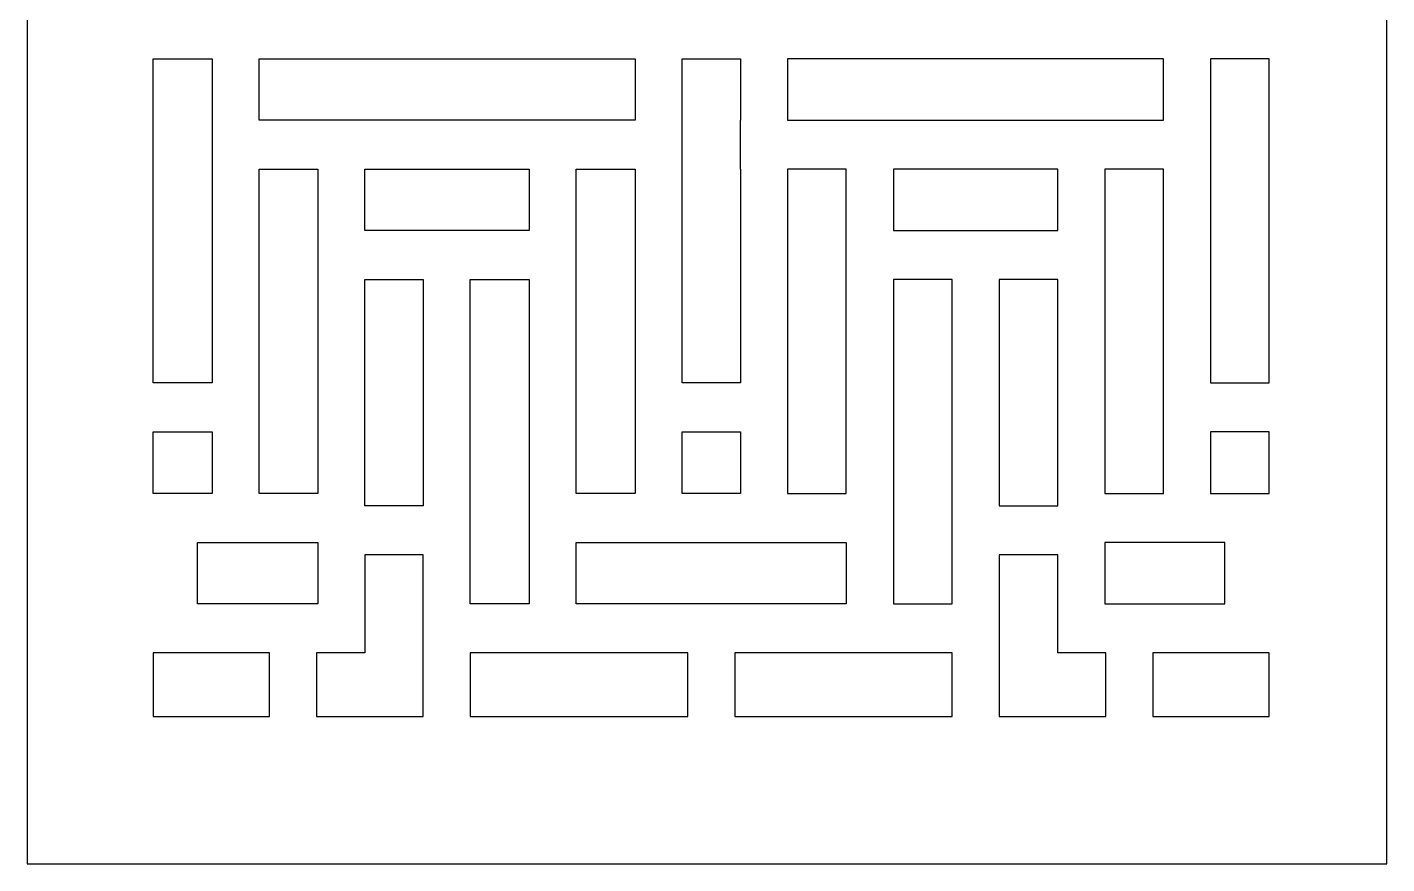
# Model space of a CAD drawing. Header units: centimetres. Extents: x -8.6 to -1.5, y -9 to 9.
# Drawn here: x -8.62 to -1.5, y -9 to -4.62 of the extents above; entities that cross this region are included whole.
import ezdxf

# ---------------------------------------------------------------- set-up
doc = ezdxf.new("R2010")
doc.units = ezdxf.units.CM
doc.header["$MEASUREMENT"] = 0
doc.layers.add('layer 1', color=7, linetype='Continuous')

msp = doc.modelspace()

# ---------------------------------------------------------------- linework, layer by layer
at = {"layer": 'layer 1', "color": 250}
for points, knots in [([(-1.49955, 9.00077), (-1.49955, 9.00077), (-1.49955, 7.89563), (-1.49955, 7.89563), (-1.49955, 7.89563), (-1.49955, 7.89563), (-1.49955, 7.63848), (-1.49955, 7.63848), (-1.49955, 7.63848), (-1.49955, 7.63848), (-1.49955, 7.31703), (-1.49955, 7.31703), (-1.49955, 7.31703), (-1.49955, 7.31703), (-1.49955, 7.05987), (-1.49955, 7.05987), (-1.49955, 7.05987), (-1.49955, 7.05987), (-1.49955, 4.58731), (-1.49955, 4.58731), (-1.49955, 4.58731), (-1.49955, 4.58731), (-1.49955, 4.33015), (-1.49955, 4.33015), (-1.49955, 4.33015), (-1.49955, 4.33015), (-1.49955, 4.00871), (-1.49955, 4.00871), (-1.49955, 4.00871), (-1.49955, 4.00871), (-1.49955, 3.75155), (-1.49955, 3.75155), (-1.49955, 3.75155), (-1.49955, 3.75155), (-1.49955, -3.94676), (-1.49955, -3.94676), (-1.49955, -3.94676), (-1.49955, -3.94676), (-1.49955, -4.20392), (-1.49955, -4.20392), (-1.49955, -4.20392), (-1.49955, -4.20392), (-1.49955, -4.52537), (-1.49955, -4.52537), (-1.49955, -4.52537), (-1.49955, -4.52537), (-1.49955, -4.78252), (-1.49955, -4.78252), (-1.49955, -4.78252), (-1.49955, -4.78252), (-1.49955, -7.05933), (-1.49955, -7.05933), (-1.49955, -7.05933), (-1.49955, -7.05933), (-1.49955, -7.31649), (-1.49955, -7.31649), (-1.49955, -7.31649), (-1.49955, -7.31649), (-1.49955, -7.63793), (-1.49955, -7.63793), (-1.49955, -7.63793), (-1.49955, -7.63793), (-1.49955, -7.89509), (-1.49955, -7.89509), (-1.49955, -7.89509), (-1.49955, -7.89509), (-1.49955, -9.00022), (-1.49955, -9.00022), (-1.49955, -9.00022), (-1.49955, -9.00022), (-5.05447, -9.00022), (-5.05447, -9.00022), (-5.05447, -9.00022), (-5.05447, -9.00022), (-5.06096, -9.00022), (-5.06096, -9.00022), (-5.06096, -9.00022), (-5.06096, -9.00022), (-8.61588, -9.00022), (-8.61588, -9.00022), (-8.61588, -9.00022), (-8.61588, -9.00022), (-8.61588, -7.89509), (-8.61588, -7.89509), (-8.61588, -7.89509), (-8.61588, -7.89509), (-8.61588, -7.63793), (-8.61588, -7.63793), (-8.61588, -7.63793), (-8.61588, -7.63793), (-8.61588, -7.31649), (-8.61588, -7.31649), (-8.61588, -7.31649), (-8.61588, -7.31649), (-8.61588, -7.05933), (-8.61588, -7.05933), (-8.61588, -7.05933), (-8.61588, -7.05933), (-8.61588, -4.78252), (-8.61588, -4.78252), (-8.61588, -4.78252), (-8.61588, -4.78252), (-8.61588, -4.52537), (-8.61588, -4.52537), (-8.61588, -4.52537), (-8.61588, -4.52537), (-8.61588, -4.20392), (-8.61588, -4.20392), (-8.61588, -4.20392), (-8.61588, -4.20392), (-8.61588, -3.94676), (-8.61588, -3.94676), (-8.61588, -3.94676), (-8.61588, -3.94676), (-8.61588, 3.75155), (-8.61588, 3.75155), (-8.61588, 3.75155), (-8.61588, 3.75155), (-8.61588, 4.00871), (-8.61588, 4.00871), (-8.61588, 4.00871), (-8.61588, 4.00871), (-8.61588, 4.33015), (-8.61588, 4.33015), (-8.61588, 4.33015), (-8.61588, 4.33015), (-8.61588, 4.58731), (-8.61588, 4.58731), (-8.61588, 4.58731), (-8.61588, 4.58731), (-8.61588, 7.05987), (-8.61588, 7.05987), (-8.61588, 7.05987), (-8.61588, 7.05987), (-8.61588, 7.31703), (-8.61588, 7.31703), (-8.61588, 7.31703), (-8.61588, 7.31703), (-8.61588, 7.63848), (-8.61588, 7.63848), (-8.61588, 7.63848), (-8.61588, 7.63848), (-8.61588, 7.89563), (-8.61588, 7.89563), (-8.61588, 7.89563), (-8.61588, 7.89563), (-8.61588, 9.00077), (-8.61588, 9.00077), (-8.61588, 9.00077), (-8.61588, 9.00077), (-5.06096, 9.00077), (-5.06096, 9.00077), (-5.06096, 9.00077), (-5.06096, 9.00077), (-5.05447, 9.00077), (-5.05447, 9.00077), (-5.05447, 9.00077), (-5.05447, 9.00077), (-1.49955, 9.00077), (-1.49955, 9.00077)], [0, 0, 0, 0, 0.0243902, 0.0243902, 0.0243902, 0.0243902, 0.0487805, 0.0487805, 0.0487805, 0.0487805, 0.0731707, 0.0731707, 0.0731707, 0.0731707, 0.097561, 0.097561, 0.097561, 0.097561, 0.1219512, 0.1219512, 0.1219512, 0.1219512, 0.1463415, 0.1463415, 0.1463415, 0.1463415, 0.1707317, 0.1707317, 0.1707317, 0.1707317, 0.195122, 0.195122, 0.195122, 0.195122, 0.2195122, 0.2195122, 0.2195122, 0.2195122, 0.2439024, 0.2439024, 0.2439024, 0.2439024, 0.2682927, 0.2682927, 0.2682927, 0.2682927, 0.2926829, 0.2926829, 0.2926829, 0.2926829, 0.3170732, 0.3170732, 0.3170732, 0.3170732, 0.3414634, 0.3414634, 0.3414634, 0.3414634, 0.3658537, 0.3658537, 0.3658537, 0.3658537, 0.3902439, 0.3902439, 0.3902439, 0.3902439, 0.4146341, 0.4146341, 0.4146341, 0.4146341, 0.4390244, 0.4390244, 0.4390244, 0.4390244, 0.4634146, 0.4634146, 0.4634146, 0.4634146, 0.4878049, 0.4878049, 0.4878049, 0.4878049, 0.5121951, 0.5121951, 0.5121951, 0.5121951, 0.5365854, 0.5365854, 0.5365854, 0.5365854, 0.5609756, 0.5609756, 0.5609756, 0.5609756, 0.5853659, 0.5853659, 0.5853659, 0.5853659, 0.6097561, 0.6097561, 0.6097561, 0.6097561, 0.6341463, 0.6341463, 0.6341463, 0.6341463, 0.6585366, 0.6585366, 0.6585366, 0.6585366, 0.6829268, 0.6829268, 0.6829268, 0.6829268, 0.7073171, 0.7073171, 0.7073171, 0.7073171, 0.7317073, 0.7317073, 0.7317073, 0.7317073, 0.7560976, 0.7560976, 0.7560976, 0.7560976, 0.7804878, 0.7804878, 0.7804878, 0.7804878, 0.804878, 0.804878, 0.804878, 0.804878, 0.8292683, 0.8292683, 0.8292683, 0.8292683, 0.8536585, 0.8536585, 0.8536585, 0.8536585, 0.8780488, 0.8780488, 0.8780488, 0.8780488, 0.902439, 0.902439, 0.902439, 0.902439, 0.9268293, 0.9268293, 0.9268293, 0.9268293, 0.9512195, 0.9512195, 0.9512195, 0.9512195, 1, 1, 1, 1]), ([(-7.95611, -4.78252), (-7.95611, -4.78252), (-7.95611, -6.48072), (-7.95611, -6.48072), (-7.95611, -6.48072), (-7.95611, -6.48072), (-7.64848, -6.48072), (-7.64848, -6.48072), (-7.64848, -6.48072), (-7.64848, -6.48072), (-7.64848, -4.78252), (-7.64848, -4.78252), (-7.64848, -4.78252), (-7.64848, -4.78252), (-7.95611, -4.78252), (-7.95611, -4.78252)], [0, 0, 0, 0, 0.2, 0.2, 0.2, 0.2, 0.4, 0.4, 0.4, 0.4, 0.6, 0.6, 0.6, 0.6, 1, 1, 1, 1]), ([(-7.40226, -4.78252), (-7.40226, -4.78252), (-7.40226, -5.10397), (-7.40226, -5.10397), (-7.40226, -5.10397), (-7.40226, -5.10397), (-5.43436, -5.10397), (-5.43436, -5.10397), (-5.43436, -5.10397), (-5.43436, -5.10397), (-5.43436, -4.78252), (-5.43436, -4.78252), (-5.43436, -4.78252), (-5.43436, -4.78252), (-6.29648, -4.78252), (-6.29648, -4.78252), (-6.29648, -4.78252), (-6.29648, -4.78252), (-6.54271, -4.78252), (-6.54271, -4.78252), (-6.54271, -4.78252), (-6.54271, -4.78252), (-7.40226, -4.78252), (-7.40226, -4.78252)], [0, 0, 0, 0, 0.1428571, 0.1428571, 0.1428571, 0.1428571, 0.2857143, 0.2857143, 0.2857143, 0.2857143, 0.4285714, 0.4285714, 0.4285714, 0.4285714, 0.5714286, 0.5714286, 0.5714286, 0.5714286, 0.7142857, 0.7142857, 0.7142857, 0.7142857, 1, 1, 1, 1]), ([(-4.88276, -6.48072), (-4.88276, -6.48072), (-4.88276, -5.36113), (-4.88276, -5.36113), (-4.88276, -5.36113), (-4.88276, -5.36113), (-4.88341, -5.36113), (-4.88341, -5.36113), (-4.88341, -5.36113), (-4.88341, -5.36113), (-4.88341, -5.10397), (-4.88341, -5.10397), (-4.88341, -5.10397), (-4.88341, -5.10397), (-4.88276, -5.10397), (-4.88276, -5.10397), (-4.88276, -5.10397), (-4.88276, -5.10397), (-4.88276, -4.78252), (-4.88276, -4.78252), (-4.88276, -4.78252), (-4.88276, -4.78252), (-5.18814, -4.78252), (-5.18814, -4.78252), (-5.18814, -4.78252), (-5.18814, -4.78252), (-5.18814, -5.10397), (-5.18814, -5.10397), (-5.18814, -5.10397), (-5.18814, -5.10397), (-5.18749, -5.10397), (-5.18749, -5.10397), (-5.18749, -5.10397), (-5.18749, -5.10397), (-5.18749, -5.36113), (-5.18749, -5.36113), (-5.18749, -5.36113), (-5.18749, -5.36113), (-5.18814, -5.36113), (-5.18814, -5.36113), (-5.18814, -5.36113), (-5.18814, -5.36113), (-5.18814, -6.48072), (-5.18814, -6.48072), (-5.18814, -6.48072), (-5.18814, -6.48072), (-4.88276, -6.48072), (-4.88276, -6.48072)], [0, 0, 0, 0, 0.0769231, 0.0769231, 0.0769231, 0.0769231, 0.1538462, 0.1538462, 0.1538462, 0.1538462, 0.2307692, 0.2307692, 0.2307692, 0.2307692, 0.3076923, 0.3076923, 0.3076923, 0.3076923, 0.3846154, 0.3846154, 0.3846154, 0.3846154, 0.4615385, 0.4615385, 0.4615385, 0.4615385, 0.5384615, 0.5384615, 0.5384615, 0.5384615, 0.6153846, 0.6153846, 0.6153846, 0.6153846, 0.6923077, 0.6923077, 0.6923077, 0.6923077, 0.7692308, 0.7692308, 0.7692308, 0.7692308, 0.8461538, 0.8461538, 0.8461538, 0.8461538, 1, 1, 1, 1]), ([(-2.66864, -4.78252), (-2.66864, -4.78252), (-2.66864, -5.10397), (-2.66864, -5.10397), (-2.66864, -5.10397), (-2.66864, -5.10397), (-4.63653, -5.10397), (-4.63653, -5.10397), (-4.63653, -5.10397), (-4.63653, -5.10397), (-4.63653, -4.78252), (-4.63653, -4.78252), (-4.63653, -4.78252), (-4.63653, -4.78252), (-3.77442, -4.78252), (-3.77442, -4.78252), (-3.77442, -4.78252), (-3.77442, -4.78252), (-3.52819, -4.78252), (-3.52819, -4.78252), (-3.52819, -4.78252), (-3.52819, -4.78252), (-2.66864, -4.78252), (-2.66864, -4.78252)], [0, 0, 0, 0, 0.1428571, 0.1428571, 0.1428571, 0.1428571, 0.2857143, 0.2857143, 0.2857143, 0.2857143, 0.4285714, 0.4285714, 0.4285714, 0.4285714, 0.5714286, 0.5714286, 0.5714286, 0.5714286, 0.7142857, 0.7142857, 0.7142857, 0.7142857, 1, 1, 1, 1]), ([(-2.11479, -4.78252), (-2.11479, -4.78252), (-2.11479, -6.48072), (-2.11479, -6.48072), (-2.11479, -6.48072), (-2.11479, -6.48072), (-2.42242, -6.48072), (-2.42242, -6.48072), (-2.42242, -6.48072), (-2.42242, -6.48072), (-2.42242, -4.78252), (-2.42242, -4.78252), (-2.42242, -4.78252), (-2.42242, -4.78252), (-2.11479, -4.78252), (-2.11479, -4.78252)], [0, 0, 0, 0, 0.2, 0.2, 0.2, 0.2, 0.4, 0.4, 0.4, 0.4, 0.6, 0.6, 0.6, 0.6, 1, 1, 1, 1]), ([(-7.40226, -5.36113), (-7.40226, -5.36113), (-7.40226, -7.05933), (-7.40226, -7.05933), (-7.40226, -7.05933), (-7.40226, -7.05933), (-7.09495, -7.05933), (-7.09495, -7.05933), (-7.09495, -7.05933), (-7.09495, -7.05933), (-7.09495, -5.36113), (-7.09495, -5.36113), (-7.09495, -5.36113), (-7.09495, -5.36113), (-7.40226, -5.36113), (-7.40226, -5.36113)], [0, 0, 0, 0, 0.2, 0.2, 0.2, 0.2, 0.4, 0.4, 0.4, 0.4, 0.6, 0.6, 0.6, 0.6, 1, 1, 1, 1]), ([(-6.84905, -5.36113), (-6.84905, -5.36113), (-6.84905, -5.68257), (-6.84905, -5.68257), (-6.84905, -5.68257), (-6.84905, -5.68257), (-5.98854, -5.68257), (-5.98854, -5.68257), (-5.98854, -5.68257), (-5.98854, -5.68257), (-5.98854, -5.36113), (-5.98854, -5.36113), (-5.98854, -5.36113), (-5.98854, -5.36113), (-6.84905, -5.36113), (-6.84905, -5.36113)], [0, 0, 0, 0, 0.2, 0.2, 0.2, 0.2, 0.4, 0.4, 0.4, 0.4, 0.6, 0.6, 0.6, 0.6, 1, 1, 1, 1]), ([(-5.74231, -5.36113), (-5.74231, -5.36113), (-5.74231, -7.05933), (-5.74231, -7.05933), (-5.74231, -7.05933), (-5.74231, -7.05933), (-5.43436, -7.05933), (-5.43436, -7.05933), (-5.43436, -7.05933), (-5.43436, -7.05933), (-5.43436, -5.36113), (-5.43436, -5.36113), (-5.43436, -5.36113), (-5.43436, -5.36113), (-5.74231, -5.36113), (-5.74231, -5.36113)], [0, 0, 0, 0, 0.2, 0.2, 0.2, 0.2, 0.4, 0.4, 0.4, 0.4, 0.6, 0.6, 0.6, 0.6, 1, 1, 1, 1]), ([(-4.32859, -5.36113), (-4.32859, -5.36113), (-4.32859, -7.05933), (-4.32859, -7.05933), (-4.32859, -7.05933), (-4.32859, -7.05933), (-4.63653, -7.05933), (-4.63653, -7.05933), (-4.63653, -7.05933), (-4.63653, -7.05933), (-4.63653, -5.36113), (-4.63653, -5.36113), (-4.63653, -5.36113), (-4.63653, -5.36113), (-4.32859, -5.36113), (-4.32859, -5.36113)], [0, 0, 0, 0, 0.2, 0.2, 0.2, 0.2, 0.4, 0.4, 0.4, 0.4, 0.6, 0.6, 0.6, 0.6, 1, 1, 1, 1]), ([(-3.22185, -5.36113), (-3.22185, -5.36113), (-3.22185, -5.68257), (-3.22185, -5.68257), (-3.22185, -5.68257), (-3.22185, -5.68257), (-4.08236, -5.68257), (-4.08236, -5.68257), (-4.08236, -5.68257), (-4.08236, -5.68257), (-4.08236, -5.36113), (-4.08236, -5.36113), (-4.08236, -5.36113), (-4.08236, -5.36113), (-3.22185, -5.36113), (-3.22185, -5.36113)], [0, 0, 0, 0, 0.2, 0.2, 0.2, 0.2, 0.4, 0.4, 0.4, 0.4, 0.6, 0.6, 0.6, 0.6, 1, 1, 1, 1]), ([(-2.66864, -5.36113), (-2.66864, -5.36113), (-2.66864, -7.05933), (-2.66864, -7.05933), (-2.66864, -7.05933), (-2.66864, -7.05933), (-2.97594, -7.05933), (-2.97594, -7.05933), (-2.97594, -7.05933), (-2.97594, -7.05933), (-2.97594, -5.36113), (-2.97594, -5.36113), (-2.97594, -5.36113), (-2.97594, -5.36113), (-2.66864, -5.36113), (-2.66864, -5.36113)], [0, 0, 0, 0, 0.2, 0.2, 0.2, 0.2, 0.4, 0.4, 0.4, 0.4, 0.6, 0.6, 0.6, 0.6, 1, 1, 1, 1]), ([(-6.54271, -5.93973), (-6.54271, -5.93973), (-6.84905, -5.93973), (-6.84905, -5.93973), (-6.84905, -5.93973), (-6.84905, -5.93973), (-6.84905, -7.1249), (-6.84905, -7.1249), (-6.84905, -7.1249), (-6.84905, -7.1249), (-6.54271, -7.1249), (-6.54271, -7.1249), (-6.54271, -7.1249), (-6.54271, -7.1249), (-6.54271, -5.93973), (-6.54271, -5.93973)], [0, 0, 0, 0, 0.2, 0.2, 0.2, 0.2, 0.4, 0.4, 0.4, 0.4, 0.6, 0.6, 0.6, 0.6, 1, 1, 1, 1]), ([(-6.29648, -7.63793), (-6.29648, -7.63793), (-5.98854, -7.63793), (-5.98854, -7.63793), (-5.98854, -7.63793), (-5.98854, -7.63793), (-5.98854, -7.51964), (-5.98854, -7.51964), (-5.98854, -7.51964), (-5.98854, -7.51964), (-5.98854, -7.31649), (-5.98854, -7.31649), (-5.98854, -7.31649), (-5.98854, -7.31649), (-5.98854, -7.05933), (-5.98854, -7.05933), (-5.98854, -7.05933), (-5.98854, -7.05933), (-5.98854, -5.93973), (-5.98854, -5.93973), (-5.98854, -5.93973), (-5.98854, -5.93973), (-6.29648, -5.93973), (-6.29648, -5.93973), (-6.29648, -5.93973), (-6.29648, -5.93973), (-6.29648, -7.63793), (-6.29648, -7.63793)], [0, 0, 0, 0, 0.125, 0.125, 0.125, 0.125, 0.25, 0.25, 0.25, 0.25, 0.375, 0.375, 0.375, 0.375, 0.5, 0.5, 0.5, 0.5, 0.625, 0.625, 0.625, 0.625, 0.75, 0.75, 0.75, 0.75, 1, 1, 1, 1]), ([(-3.77442, -7.63793), (-3.77442, -7.63793), (-4.08236, -7.63793), (-4.08236, -7.63793), (-4.08236, -7.63793), (-4.08236, -7.63793), (-4.08236, -7.51964), (-4.08236, -7.51964), (-4.08236, -7.51964), (-4.08236, -7.51964), (-4.08236, -7.31649), (-4.08236, -7.31649), (-4.08236, -7.31649), (-4.08236, -7.31649), (-4.08236, -7.05933), (-4.08236, -7.05933), (-4.08236, -7.05933), (-4.08236, -7.05933), (-4.08236, -5.93973), (-4.08236, -5.93973), (-4.08236, -5.93973), (-4.08236, -5.93973), (-3.77442, -5.93973), (-3.77442, -5.93973), (-3.77442, -5.93973), (-3.77442, -5.93973), (-3.77442, -7.63793), (-3.77442, -7.63793)], [0, 0, 0, 0, 0.125, 0.125, 0.125, 0.125, 0.25, 0.25, 0.25, 0.25, 0.375, 0.375, 0.375, 0.375, 0.5, 0.5, 0.5, 0.5, 0.625, 0.625, 0.625, 0.625, 0.75, 0.75, 0.75, 0.75, 1, 1, 1, 1]), ([(-3.52819, -5.93973), (-3.52819, -5.93973), (-3.22185, -5.93973), (-3.22185, -5.93973), (-3.22185, -5.93973), (-3.22185, -5.93973), (-3.22185, -7.1249), (-3.22185, -7.1249), (-3.22185, -7.1249), (-3.22185, -7.1249), (-3.52819, -7.1249), (-3.52819, -7.1249), (-3.52819, -7.1249), (-3.52819, -7.1249), (-3.52819, -5.93973), (-3.52819, -5.93973)], [0, 0, 0, 0, 0.2, 0.2, 0.2, 0.2, 0.4, 0.4, 0.4, 0.4, 0.6, 0.6, 0.6, 0.6, 1, 1, 1, 1]), ([(-7.64848, -7.05933), (-7.64848, -7.05933), (-7.64848, -6.73788), (-7.64848, -6.73788), (-7.64848, -6.73788), (-7.64848, -6.73788), (-7.95611, -6.73788), (-7.95611, -6.73788), (-7.95611, -6.73788), (-7.95611, -6.73788), (-7.95611, -7.05933), (-7.95611, -7.05933), (-7.95611, -7.05933), (-7.95611, -7.05933), (-7.64848, -7.05933), (-7.64848, -7.05933)], [0, 0, 0, 0, 0.2, 0.2, 0.2, 0.2, 0.4, 0.4, 0.4, 0.4, 0.6, 0.6, 0.6, 0.6, 1, 1, 1, 1]), ([(-4.88276, -7.05933), (-4.88276, -7.05933), (-4.88276, -6.73788), (-4.88276, -6.73788), (-4.88276, -6.73788), (-4.88276, -6.73788), (-5.18814, -6.73788), (-5.18814, -6.73788), (-5.18814, -6.73788), (-5.18814, -6.73788), (-5.18814, -7.05933), (-5.18814, -7.05933), (-5.18814, -7.05933), (-5.18814, -7.05933), (-4.88276, -7.05933), (-4.88276, -7.05933)], [0, 0, 0, 0, 0.2, 0.2, 0.2, 0.2, 0.4, 0.4, 0.4, 0.4, 0.6, 0.6, 0.6, 0.6, 1, 1, 1, 1]), ([(-2.42242, -7.05933), (-2.42242, -7.05933), (-2.42242, -6.73788), (-2.42242, -6.73788), (-2.42242, -6.73788), (-2.42242, -6.73788), (-2.11479, -6.73788), (-2.11479, -6.73788), (-2.11479, -6.73788), (-2.11479, -6.73788), (-2.11479, -7.05933), (-2.11479, -7.05933), (-2.11479, -7.05933), (-2.11479, -7.05933), (-2.42242, -7.05933), (-2.42242, -7.05933)], [0, 0, 0, 0, 0.2, 0.2, 0.2, 0.2, 0.4, 0.4, 0.4, 0.4, 0.6, 0.6, 0.6, 0.6, 1, 1, 1, 1]), ([(-7.40226, -7.31649), (-7.40226, -7.31649), (-7.64848, -7.31649), (-7.64848, -7.31649), (-7.64848, -7.31649), (-7.64848, -7.31649), (-7.7237, -7.31649), (-7.7237, -7.31649), (-7.7237, -7.31649), (-7.7237, -7.31649), (-7.7237, -7.63793), (-7.7237, -7.63793), (-7.7237, -7.63793), (-7.7237, -7.63793), (-7.09495, -7.63793), (-7.09495, -7.63793), (-7.09495, -7.63793), (-7.09495, -7.63793), (-7.09495, -7.31649), (-7.09495, -7.31649), (-7.09495, -7.31649), (-7.09495, -7.31649), (-7.40226, -7.31649), (-7.40226, -7.31649)], [0, 0, 0, 0, 0.1428571, 0.1428571, 0.1428571, 0.1428571, 0.2857143, 0.2857143, 0.2857143, 0.2857143, 0.4285714, 0.4285714, 0.4285714, 0.4285714, 0.5714286, 0.5714286, 0.5714286, 0.5714286, 0.7142857, 0.7142857, 0.7142857, 0.7142857, 1, 1, 1, 1]), ([(-4.32859, -7.63793), (-4.32859, -7.63793), (-4.32859, -7.31649), (-4.32859, -7.31649), (-4.32859, -7.31649), (-4.32859, -7.31649), (-5.74231, -7.31649), (-5.74231, -7.31649), (-5.74231, -7.31649), (-5.74231, -7.31649), (-5.74231, -7.63793), (-5.74231, -7.63793), (-5.74231, -7.63793), (-5.74231, -7.63793), (-4.32859, -7.63793), (-4.32859, -7.63793)], [0, 0, 0, 0, 0.2, 0.2, 0.2, 0.2, 0.4, 0.4, 0.4, 0.4, 0.6, 0.6, 0.6, 0.6, 1, 1, 1, 1]), ([(-2.66864, -7.31649), (-2.66864, -7.31649), (-2.42242, -7.31649), (-2.42242, -7.31649), (-2.42242, -7.31649), (-2.42242, -7.31649), (-2.3472, -7.31649), (-2.3472, -7.31649), (-2.3472, -7.31649), (-2.3472, -7.31649), (-2.3472, -7.63793), (-2.3472, -7.63793), (-2.3472, -7.63793), (-2.3472, -7.63793), (-2.97594, -7.63793), (-2.97594, -7.63793), (-2.97594, -7.63793), (-2.97594, -7.63793), (-2.97594, -7.31649), (-2.97594, -7.31649), (-2.97594, -7.31649), (-2.97594, -7.31649), (-2.66864, -7.31649), (-2.66864, -7.31649)], [0, 0, 0, 0, 0.1428571, 0.1428571, 0.1428571, 0.1428571, 0.2857143, 0.2857143, 0.2857143, 0.2857143, 0.4285714, 0.4285714, 0.4285714, 0.4285714, 0.5714286, 0.5714286, 0.5714286, 0.5714286, 0.7142857, 0.7142857, 0.7142857, 0.7142857, 1, 1, 1, 1]), ([(-6.54271, -8.1635), (-6.54271, -8.1635), (-6.54271, -8.22907), (-6.54271, -8.22907), (-6.54271, -8.22907), (-6.54271, -8.22907), (-7.10106, -8.22907), (-7.10106, -8.22907), (-7.10106, -8.22907), (-7.10106, -8.22907), (-7.10106, -7.89509), (-7.10106, -7.89509), (-7.10106, -7.89509), (-7.10106, -7.89509), (-7.09495, -7.89509), (-7.09495, -7.89509), (-7.09495, -7.89509), (-7.09495, -7.89509), (-6.84905, -7.89509), (-6.84905, -7.89509), (-6.84905, -7.89509), (-6.84905, -7.89509), (-6.84905, -7.63793), (-6.84905, -7.63793), (-6.84905, -7.63793), (-6.84905, -7.63793), (-6.84905, -7.38206), (-6.84905, -7.38206), (-6.84905, -7.38206), (-6.84905, -7.38206), (-6.54271, -7.38206), (-6.54271, -7.38206), (-6.54271, -7.38206), (-6.54271, -7.38206), (-6.54271, -7.63793), (-6.54271, -7.63793), (-6.54271, -7.63793), (-6.54271, -7.63793), (-6.54271, -7.89509), (-6.54271, -7.89509), (-6.54271, -7.89509), (-6.54271, -7.89509), (-6.54271, -8.0661), (-6.54271, -8.0661), (-6.54271, -8.0661), (-6.54271, -8.0661), (-6.54271, -8.1635), (-6.54271, -8.1635)], [0, 0, 0, 0, 0.0769231, 0.0769231, 0.0769231, 0.0769231, 0.1538462, 0.1538462, 0.1538462, 0.1538462, 0.2307692, 0.2307692, 0.2307692, 0.2307692, 0.3076923, 0.3076923, 0.3076923, 0.3076923, 0.3846154, 0.3846154, 0.3846154, 0.3846154, 0.4615385, 0.4615385, 0.4615385, 0.4615385, 0.5384615, 0.5384615, 0.5384615, 0.5384615, 0.6153846, 0.6153846, 0.6153846, 0.6153846, 0.6923077, 0.6923077, 0.6923077, 0.6923077, 0.7692308, 0.7692308, 0.7692308, 0.7692308, 0.8461538, 0.8461538, 0.8461538, 0.8461538, 1, 1, 1, 1]), ([(-3.52819, -8.22907), (-3.52819, -8.22907), (-3.52819, -7.89509), (-3.52819, -7.89509), (-3.52819, -7.89509), (-3.52819, -7.89509), (-3.52819, -7.63793), (-3.52819, -7.63793), (-3.52819, -7.63793), (-3.52819, -7.63793), (-3.52819, -7.38206), (-3.52819, -7.38206), (-3.52819, -7.38206), (-3.52819, -7.38206), (-3.22185, -7.38206), (-3.22185, -7.38206), (-3.22185, -7.38206), (-3.22185, -7.38206), (-3.22185, -7.63793), (-3.22185, -7.63793), (-3.22185, -7.63793), (-3.22185, -7.63793), (-3.22185, -7.89509), (-3.22185, -7.89509), (-3.22185, -7.89509), (-3.22185, -7.89509), (-2.97594, -7.89509), (-2.97594, -7.89509), (-2.97594, -7.89509), (-2.97594, -7.89509), (-2.96984, -7.89509), (-2.96984, -7.89509), (-2.96984, -7.89509), (-2.96984, -7.89509), (-2.97016, -8.22907), (-2.97016, -8.22907), (-2.97016, -8.22907), (-2.97016, -8.22907), (-3.52819, -8.22907), (-3.52819, -8.22907)], [0, 0, 0, 0, 0.0909091, 0.0909091, 0.0909091, 0.0909091, 0.1818182, 0.1818182, 0.1818182, 0.1818182, 0.2727273, 0.2727273, 0.2727273, 0.2727273, 0.3636364, 0.3636364, 0.3636364, 0.3636364, 0.4545455, 0.4545455, 0.4545455, 0.4545455, 0.5454545, 0.5454545, 0.5454545, 0.5454545, 0.6363636, 0.6363636, 0.6363636, 0.6363636, 0.7272727, 0.7272727, 0.7272727, 0.7272727, 0.8181818, 0.8181818, 0.8181818, 0.8181818, 1, 1, 1, 1]), ([(-7.34729, -8.22907), (-7.34729, -8.22907), (-7.95611, -8.22907), (-7.95611, -8.22907), (-7.95611, -8.22907), (-7.95611, -8.22907), (-7.95611, -7.89509), (-7.95611, -7.89509), (-7.95611, -7.89509), (-7.95611, -7.89509), (-7.34729, -7.89509), (-7.34729, -7.89509), (-7.34729, -7.89509), (-7.34729, -7.89509), (-7.34729, -8.22907), (-7.34729, -8.22907)], [0, 0, 0, 0, 0.2, 0.2, 0.2, 0.2, 0.4, 0.4, 0.4, 0.4, 0.6, 0.6, 0.6, 0.6, 1, 1, 1, 1]), ([(-6.29648, -8.22907), (-6.29648, -8.22907), (-6.29648, -8.1635), (-6.29648, -8.1635), (-6.29648, -8.1635), (-6.29648, -8.1635), (-6.29648, -8.0661), (-6.29648, -8.0661), (-6.29648, -8.0661), (-6.29648, -8.0661), (-6.29648, -7.89509), (-6.29648, -7.89509), (-6.29648, -7.89509), (-6.29648, -7.89509), (-5.7272, -7.89509), (-5.7272, -7.89509), (-5.7272, -7.89509), (-5.7272, -7.89509), (-5.1576, -7.89509), (-5.1576, -7.89509), (-5.1576, -7.89509), (-5.1576, -7.89509), (-5.1576, -8.22907), (-5.1576, -8.22907), (-5.1576, -8.22907), (-5.1576, -8.22907), (-6.29648, -8.22907), (-6.29648, -8.22907)], [0, 0, 0, 0, 0.125, 0.125, 0.125, 0.125, 0.25, 0.25, 0.25, 0.25, 0.375, 0.375, 0.375, 0.375, 0.5, 0.5, 0.5, 0.5, 0.625, 0.625, 0.625, 0.625, 0.75, 0.75, 0.75, 0.75, 1, 1, 1, 1]), ([(-3.77442, -8.22907), (-3.77442, -8.22907), (-4.91137, -8.22907), (-4.91137, -8.22907), (-4.91137, -8.22907), (-4.91137, -8.22907), (-4.91137, -7.89509), (-4.91137, -7.89509), (-4.91137, -7.89509), (-4.91137, -7.89509), (-3.77442, -7.89509), (-3.77442, -7.89509), (-3.77442, -7.89509), (-3.77442, -7.89509), (-3.77442, -8.22907), (-3.77442, -8.22907)], [0, 0, 0, 0, 0.2, 0.2, 0.2, 0.2, 0.4, 0.4, 0.4, 0.4, 0.6, 0.6, 0.6, 0.6, 1, 1, 1, 1]), ([(-2.72425, -8.22907), (-2.72425, -8.22907), (-2.72425, -8.13103), (-2.72425, -8.13103), (-2.72425, -8.13103), (-2.72425, -8.13103), (-2.72361, -8.13103), (-2.72361, -8.13103), (-2.72361, -8.13103), (-2.72361, -8.13103), (-2.72361, -7.89509), (-2.72361, -7.89509), (-2.72361, -7.89509), (-2.72361, -7.89509), (-2.11479, -7.89509), (-2.11479, -7.89509), (-2.11479, -7.89509), (-2.11479, -7.89509), (-2.11479, -8.22907), (-2.11479, -8.22907), (-2.11479, -8.22907), (-2.11479, -8.22907), (-2.72425, -8.22907), (-2.72425, -8.22907)], [0, 0, 0, 0, 0.1428571, 0.1428571, 0.1428571, 0.1428571, 0.2857143, 0.2857143, 0.2857143, 0.2857143, 0.4285714, 0.4285714, 0.4285714, 0.4285714, 0.5714286, 0.5714286, 0.5714286, 0.5714286, 0.7142857, 0.7142857, 0.7142857, 0.7142857, 1, 1, 1, 1])]:
    msp.add_open_spline(points, degree=3, knots=knots, dxfattribs=at)

doc.saveas('drawing.dxf')
